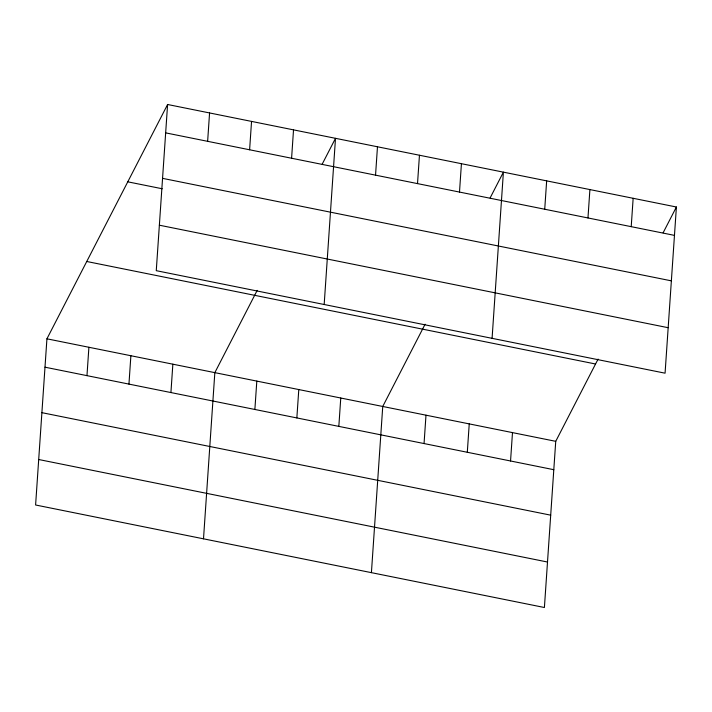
<?xml version="1.0" encoding="UTF-8"?>
<svg xmlns="http://www.w3.org/2000/svg" width="712" height="712" viewBox="0 0 712 712"><rect width="100%" height="100%" fill="white"/><g stroke="black" fill="none" stroke-linecap="round" stroke-linejoin="round"><path stroke-width="1.07" d="M167.596 104.495L156.266 270.676L665.07 373.186L676.4 207.005L167.596 104.495L46.93 338.814L35.6 504.995L544.404 607.505L555.734 441.324L598.089 359.079M86.971 375.642L88.902 347.278M128.952 384.097L130.883 355.733M170.925 392.561L172.856 364.188M207.637 141.323L209.568 112.959M203.507 538.824L214.837 372.643L257.183 290.398M249.609 149.778L251.55 121.414M254.878 409.471L256.81 381.098M291.591 158.242L293.522 129.869M296.851 417.926L298.791 389.562M324.174 304.505L335.503 138.324L322.225 164.098M338.832 426.381L340.763 398.017M375.544 175.152L377.476 146.779M371.415 572.653L382.745 406.472L425.091 324.227M417.517 183.607L419.457 155.243M424.058 443.558L425.99 415.185M459.498 192.062L461.429 163.698M467.303 452.271L469.235 423.898M492.081 338.333L503.402 172.153L490.132 197.927M510.548 460.984L512.489 432.611M544.724 209.239L546.656 180.866M587.97 217.952L589.901 189.579M631.215 226.665L633.155 198.292M663.13 232.78L676.4 207.005M165.656 132.868L674.469 235.378M162.559 178.347L671.363 280.848M127.777 181.827L162.22 188.76M159.363 225.197L668.168 327.707M86.748 261.491L595.552 364.001M46.93 338.814L555.734 441.324M44.998 367.187L553.803 469.697M41.892 412.666L550.705 515.168M38.697 459.516L547.51 562.026"/></g></svg>
